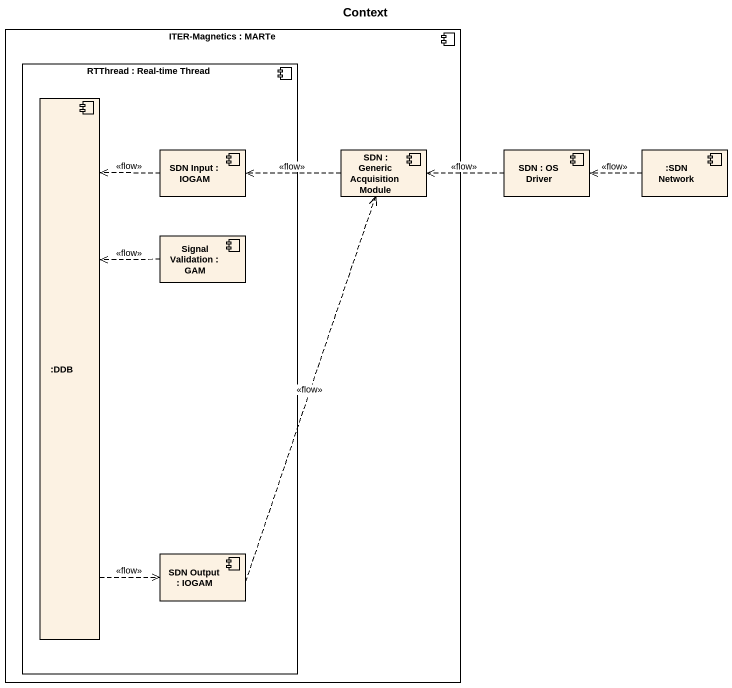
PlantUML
@startuml
title Context
component "ITER-Magnetics : MARTe" as ITER_Magnetics {
  component "RTThread : Real-time Thread" as RTThread {
    component ":DDB" as DDB
    component "SDN Input : IOGAM" as SDN_Input
    component "Signal Validation : GAM" as Signal_Validation
    component "SDN Output : IOGAM" as SDN_Output
  }
  component "SDN : Generic Acquisition Module" as SDN
}
component "SDN : OS Driver" as SDN_2
component ":SDN Network" as SDN_Network
DDB ..> SDN_Output : <<flow>>
SDN_Input ..> DDB : <<flow>>
SDN .left.> SDN_Input : <<flow>>
SDN_2 .left.> SDN : <<flow>>
SDN_Network .left.> SDN_2 : <<flow>>
Signal_Validation ..> DDB : <<flow>>
SDN_Output .up.> SDN : <<flow>>
@enduml
